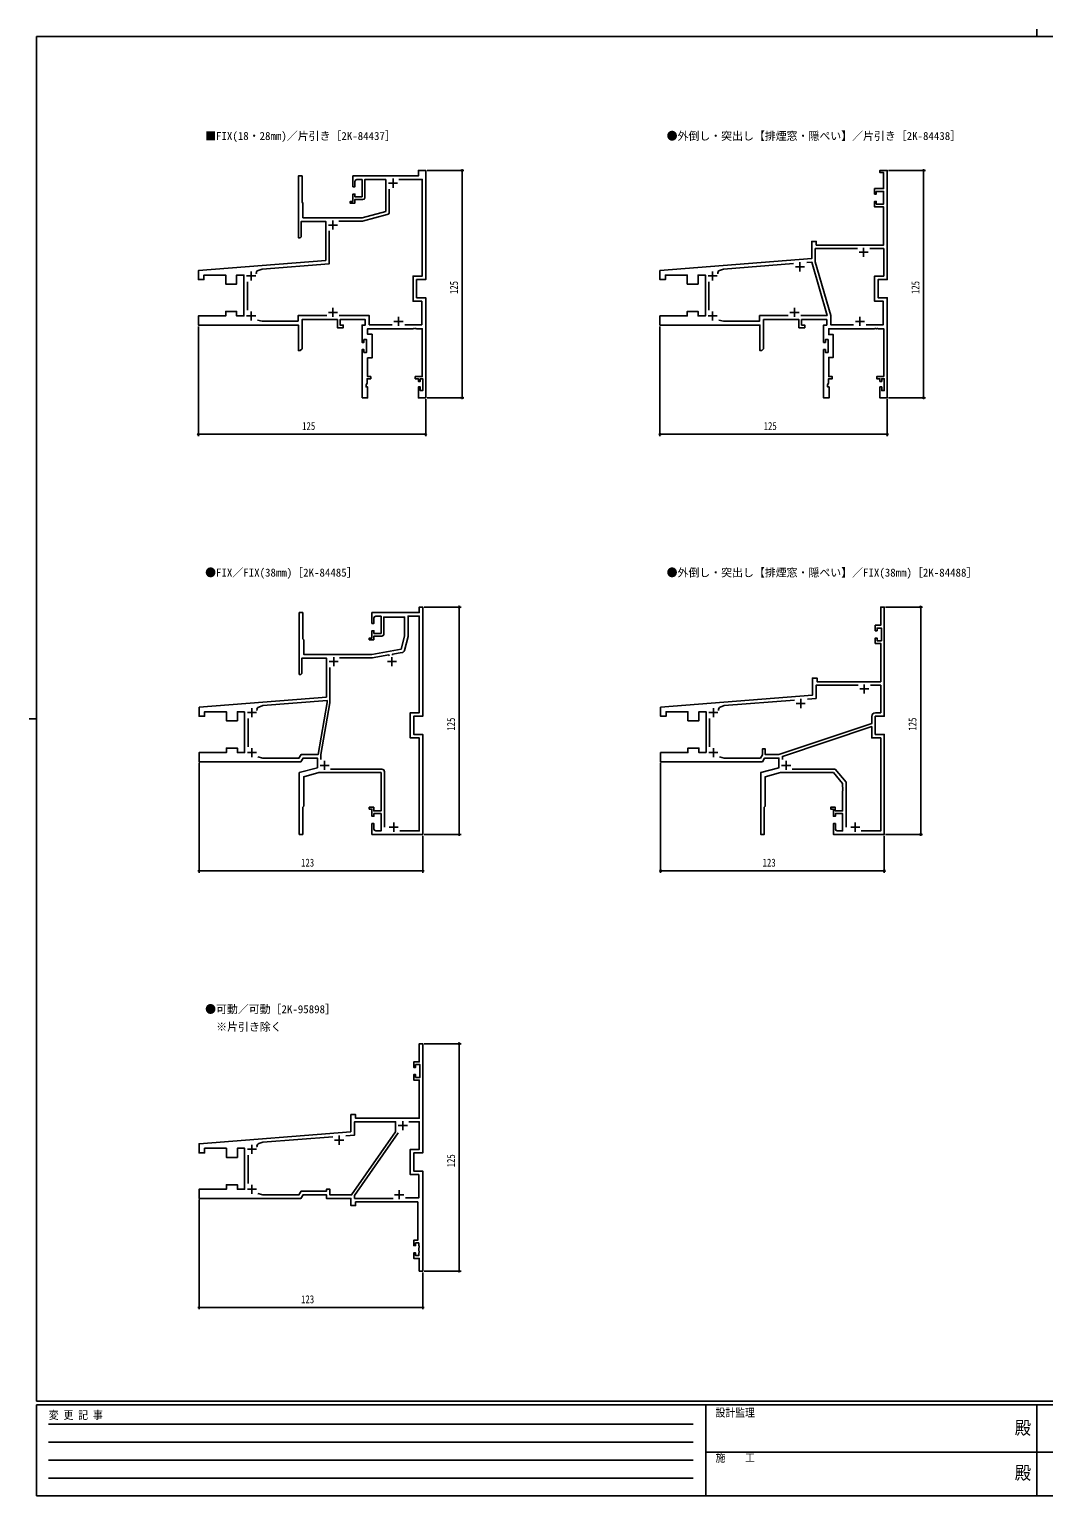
# Model space of a CAD drawing. Units: millimetres, scale not verified. Extents: x -567 to 567, y -403 to 403.
# Drawn here: x -567 to -9, y -403 to 403 of the extents above; entities that cross this region are included whole.
import ezdxf
from ezdxf.enums import TextEntityAlignment as Align

# ---------------------------------------------------------------- set-up
doc = ezdxf.new("R2010")
doc.units = ezdxf.units.MM
doc.header["$LTSCALE"] = 2
for name, color, linetype in [('0-1_USER1', 3, 'Continuous'), ('0-2_YKK_11', 7, 'Continuous'), ('0-3_YKK_D', 6, 'Continuous'), ('0-4_YKK_ZWAK', 7, 'Continuous')]:
    doc.layers.add(name, color=color, linetype=linetype)
doc.styles.add('ＭＳ ゴシック', font='')
doc.styles.get('ＭＳ ゴシック').set_extended_font_data('MS Gothic')

msp = doc.modelspace()

# ---------------------------------------------------------------- linework, layer by layer
at = {"layer": '0-2_YKK_11'}
for p, q in [((-369.2, 318.43), (-364.2, 318.43)), ((-368.77, 302.583), (-368.77, 315.19)), ((-366.7, 320.93), (-366.7, 315.93)), ((-402.2, 295.43), (-397.2, 295.43)), ((-399.7, 297.93), (-399.7, 292.93)), ((-107.913, 282.93), (-107.913, 277.93)), ((-142.913, 274.93), (-142.913, 269.93)), ((-110.413, 280.43), (-105.413, 280.43)), ((-447.2, 267.43), (-442.2, 267.43)), ((-444.7, 269.93), (-444.7, 264.93)), ((-193.413, 267.43), (-188.413, 267.43)), ((-190.913, 269.93), (-190.913, 264.93)), ((-145.413, 272.43), (-140.413, 272.43)), ((-446.77, 248.67), (-446.77, 264.19)), ((-192.983, 248.67), (-192.983, 264.19)), ((-399.7, 249.93), (-399.7, 244.93)), ((-145.913, 249.93), (-145.913, 244.93)), ((-447.2, 245.43), (-442.2, 245.43)), ((-444.7, 247.93), (-444.7, 242.93)), ((-402.2, 247.43), (-397.2, 247.43)), ((-366.2, 242.43), (-361.2, 242.43)), ((-363.7, 244.93), (-363.7, 239.93)), ((-193.413, 245.43), (-188.413, 245.43)), ((-190.913, 247.93), (-190.913, 242.93)), ((-148.413, 247.43), (-143.413, 247.43)), ((-112.413, 242.43), (-107.413, 242.43)), ((-109.913, 244.93), (-109.913, 239.93)), ((-399.3, 57.93), (-399.3, 52.93)), ((-367.3, 57.93), (-367.3, 52.93)), ((-401.8, 55.43), (-396.8, 55.43)), ((-369.8, 55.43), (-364.8, 55.43)), ((-110.013, 40.43), (-105.013, 40.43)), ((-107.513, 42.93), (-107.513, 37.93)), ((-145.013, 32.43), (-140.013, 32.43)), ((-142.513, 34.93), (-142.513, 29.93)), ((-446.8, 27.43), (-441.8, 27.43)), ((-446.37, 24.19), (-446.37, 8.67)), ((-444.3, 29.93), (-444.3, 24.93)), ((-193.013, 27.43), (-188.013, 27.43)), ((-192.583, 8.67), (-192.583, 24.19)), ((-190.513, 29.93), (-190.513, 24.93)), ((-446.8, 5.43), (-441.8, 5.43)), ((-444.3, 7.93), (-444.3, 2.93)), ((-404.3, 0.93), (-404.3, -4.07)), ((-193.013, 5.43), (-188.013, 5.43)), ((-190.513, 7.93), (-190.513, 2.93)), ((-150.513, 0.93), (-150.513, -4.07)), ((-406.8, -1.57), (-401.8, -1.57)), ((-401.06, -3.64), (-372.87, -3.64)), ((-371.37, -5.14), (-371.37, -35.57)), ((-153.013, -1.57), (-148.013, -1.57)), ((-368.8, -35.57), (-363.8, -35.57)), ((-366.3, -33.07), (-366.3, -38.07)), ((-115.013, -35.57), (-110.013, -35.57)), ((-112.513, -33.07), (-112.513, -38.07)), ((-363.8, -199.57), (-358.8, -199.57)), ((-361.3, -197.07), (-361.3, -202.07)), ((-398.8, -207.57), (-393.8, -207.57)), ((-396.3, -205.07), (-396.3, -210.07)), ((-446.8, -212.57), (-441.8, -212.57)), ((-446.37, -215.81), (-446.37, -231.33)), ((-444.3, -210.07), (-444.3, -215.07)), ((-444.3, -232.07), (-444.3, -237.07)), ((-446.8, -234.57), (-441.8, -234.57)), ((-365.8, -237.57), (-360.8, -237.57)), ((-363.3, -235.07), (-363.3, -240.07))]:
    msp.add_line(p, q, dxfattribs=at)
for points in [[(-382.2, 310.43), (-382.2, 320.43), (-370.7, 320.43), (-370.7, 302.913), (-383.7, 299.43), (-416.2, 299.43), (-416.2, 307.43), (-416.7, 307.93), (-416.7, 322.43), (-418.7, 322.43), (-418.7, 288.43), (-417.7, 288.43), (-417.2, 288.93), (-417.2, 297.43), (-403.7, 297.43), (-403.7, 275.939)], [(-353.7, 255.43), (-353.7, 265.43), (-348.7, 265.43), (-348.7, 325.43), (-352.7, 325.43), (-352.7, 322.43), (-388.7, 322.43), (-388.7, 316.43), (-387.6, 316.43), (-387.6, 319.43)], [(-219.913, 270.43), (-136.413, 277.002), (-136.413, 286.43), (-133.913, 286.43), (-133.913, 284.43), (-96.913, 284.43), (-96.913, 305.43), (-101.913, 305.43), (-101.913, 308.43), (-100.913, 308.43), (-100.913, 306.93), (-96.913, 306.93), (-96.913, 313.93), (-100.913, 313.93), (-100.913, 312.43), (-101.913, 312.43), (-101.913, 315.43), (-96.913, 315.43), (-96.913, 324.23), (-98.913, 324.23), (-98.913, 325.43), (-94.913, 325.43), (-94.913, 265.43), (-99.913, 265.43), (-99.913, 255.43), (-94.913, 255.43), (-94.913, 200.43), (-98.913, 200.43), (-98.913, 206.43), (-97.913, 206.43), (-97.913, 204.43), (-96.543, 204.43), (-96.543, 210.93), (-97.913, 210.93), (-97.913, 209.43), (-98.913, 209.43), (-98.913, 210.93), (-100.713, 210.93), (-100.713, 212.13), (-96.843, 212.13)], [(-386.6, 320.43), (-383.7, 320.43), (-383.7, 310.93), (-387.6, 310.93), (-387.6, 312.43), (-388.7, 312.43), (-388.7, 308.43), (-390.2, 308.43), (-390.2, 307.43), (-387.7, 307.43), (-387.7, 309.43), (-383.2, 309.43)], [(-363.46, 320.5), (-350.63, 320.5), (-350.63, 267.36), (-355.63, 267.36), (-355.63, 253.5), (-350.9, 253.5), (-350.9, 240.63), (-360.236, 240.63)], [(-396.46, 297.5), (-383.446, 297.5), (-369.882, 301.135)], [(-440.894, 270.487), (-438.7, 271.249), (-401.77, 274.155), (-401.77, 292.19)], [(-111.264, 282.5), (-134.483, 282.5), (-134.483, 275.218), (-126.013, 245.63), (-126.013, 240.63), (-113.378, 240.63)], [(-106.449, 240.63), (-97.113, 240.63), (-97.113, 253.5), (-101.843, 253.5), (-101.843, 267.36), (-96.843, 267.36), (-96.843, 282.5), (-104.563, 282.5)], [(-403.7, 275.939), (-473.7, 270.43), (-473.7, 265.43), (-470.7, 265.43), (-470.7, 267.93), (-458.7, 267.93), (-458.7, 262.93), (-452.7, 262.93), (-452.7, 267.93), (-448.7, 267.93), (-448.7, 245.43), (-452.7, 245.43), (-452.7, 247.93), (-458.7, 247.93), (-458.7, 245.43), (-473.7, 245.43), (-473.7, 240.43), (-418.7, 240.43), (-418.7, 226.43), (-417.7, 226.43), (-416.7, 227.43), (-416.7, 243.43), (-397.3, 243.43), (-397.3, 238.93), (-394.1, 238.93), (-394.1, 240.43), (-395.8, 240.43), (-395.8, 243.43), (-382, 243.43), (-382, 240.43), (-383.7, 240.43), (-383.7, 230.93), (-382.7, 230.93), (-382.7, 232.43), (-381.2, 232.43), (-381.2, 225.43), (-382.7, 225.43), (-382.7, 226.93), (-383.7, 226.93), (-383.7, 200.43)], [(-187.107, 270.487), (-184.913, 271.249), (-146.397, 274.28)], [(-139.177, 274.848), (-136.447, 275.063), (-128.021, 245.63), (-142.449, 245.63)], [(-140.313, 238.93), (-143.513, 238.93), (-143.513, 243.43), (-162.913, 243.43), (-162.913, 227.43), (-163.913, 226.43), (-164.913, 226.43), (-164.913, 240.43), (-219.913, 240.43), (-219.913, 245.43), (-204.913, 245.43), (-204.913, 247.93), (-198.913, 247.93), (-198.913, 245.43), (-194.913, 245.43), (-194.913, 267.93), (-198.913, 267.93), (-198.913, 262.93), (-204.913, 262.93), (-204.913, 267.93), (-216.913, 267.93), (-216.913, 265.43), (-219.913, 265.43), (-219.913, 270.43)], [(-383.7, 200.43), (-380.7, 200.43), (-380.7, 206.43), (-381.5, 206.43), (-381.5, 207.564), (-381, 208.43), (-381, 210.93), (-378.9, 210.93), (-378.9, 212.13), (-380.7, 212.13), (-380.7, 222.43), (-378.2, 222.43), (-378.2, 235.43), (-380.7, 235.43), (-380.7, 238.43), (-355.658, 238.43), (-355.475, 238.55), (-354.925, 238.55), (-354.742, 238.43), (-354.658, 238.43), (-354.475, 238.55), (-353.925, 238.55), (-353.742, 238.43), (-350.63, 238.43), (-350.63, 212.13), (-354.5, 212.13), (-354.5, 210.93), (-352.7, 210.93), (-352.7, 209.43), (-351.7, 209.43), (-351.7, 210.93), (-350.33, 210.93), (-350.33, 204.43), (-351.7, 204.43), (-351.7, 206.43), (-352.7, 206.43), (-352.7, 200.43), (-348.7, 200.43), (-348.7, 255.43), (-353.7, 255.43)], [(-403.164, 245.63), (-418.9, 245.63), (-418.9, 242.63), (-438.7, 242.63), (-441.258, 243.142)], [(-367.164, 240.63), (-379.8, 240.63), (-379.8, 245.63), (-396.236, 245.63)], [(-149.378, 245.63), (-165.113, 245.63), (-165.113, 242.63), (-184.913, 242.63), (-187.472, 243.142)], [(-96.843, 212.13), (-96.843, 238.43), (-99.955, 238.43), (-100.138, 238.55), (-100.688, 238.55), (-100.872, 238.43), (-100.955, 238.43), (-101.138, 238.55), (-101.688, 238.55), (-101.872, 238.43), (-127.113, 238.43), (-127.113, 235.23), (-124.613, 235.23), (-124.613, 222.63), (-127.113, 222.63), (-127.113, 212.13), (-125.113, 212.13), (-125.113, 210.93), (-127.213, 210.93), (-127.213, 208.43), (-127.713, 207.564), (-127.713, 206.43), (-126.913, 206.43), (-126.913, 200.43), (-129.913, 200.43), (-129.913, 226.93), (-128.913, 226.93), (-128.913, 225.43), (-127.413, 225.43), (-127.413, 232.43), (-128.913, 232.43), (-128.913, 230.93), (-129.913, 230.93), (-129.913, 240.43), (-128.213, 240.43), (-128.213, 243.43), (-142.013, 243.43), (-142.013, 240.43), (-140.313, 240.43), (-140.313, 238.93)], [(-473.3, 30.43), (-403.3, 35.939), (-403.3, 57.43), (-416.8, 57.43), (-416.8, 48.93), (-417.3, 48.43), (-418.3, 48.43), (-418.3, 82.43), (-416.3, 82.43), (-416.3, 67.93), (-415.8, 67.43), (-415.8, 59.43), (-378.3, 59.43), (-362.22, 62.265), (-360.3, 69.43), (-360.3, 79.93), (-371.8, 79.93), (-371.8, 70.43)], [(-377.2, 79.43), (-377.2, 76.43), (-378.3, 76.43), (-378.3, 82.43), (-352.3, 82.43), (-352.3, 85.43), (-350.3, 85.43), (-350.3, 25.43), (-355.3, 25.43), (-355.3, 15.43), (-350.3, 15.43), (-350.3, -39.57), (-378.3, -39.57), (-378.3, -33.57), (-377.2, -33.57), (-377.2, -36.57)], [(-219.513, 30.43), (-136.013, 37.002), (-136.013, 46.43), (-133.513, 46.43), (-133.513, 44.43), (-98.443, 44.43), (-98.443, 65.43), (-101.513, 65.43), (-101.513, 68.43), (-100.513, 68.43), (-100.513, 66.93), (-98.143, 66.93), (-98.143, 73.93), (-100.513, 73.93), (-100.513, 72.43), (-101.513, 72.43), (-101.513, 75.43), (-98.513, 75.43), (-98.513, 85.43), (-96.513, 85.43), (-96.513, 25.43), (-101.513, 25.43), (-101.513, 15.43), (-96.513, 15.43), (-96.513, -39.57), (-124.513, -39.57), (-124.513, -33.57), (-123.413, -33.57), (-123.413, -36.57)], [(-372.8, 69.43), (-377.3, 69.43), (-377.3, 67.43), (-379.8, 67.43), (-379.8, 68.43), (-378.3, 68.43), (-378.3, 72.43), (-377.2, 72.43), (-377.2, 70.93), (-373.3, 70.93), (-373.3, 80.43), (-376.2, 80.43)], [(-362.95, -37.64), (-352.23, -37.64), (-352.23, 13.5), (-357.23, 13.5), (-357.23, 27.36), (-352.23, 27.36), (-352.23, 80.5), (-358.37, 80.5), (-358.37, 69.176), (-360.426, 61.501)], [(-368.893, 58.703), (-368.965, 59.116), (-378.131, 57.5), (-396.06, 57.5)], [(-361.615, 60.412), (-366.996, 59.464), (-366.923, 59.051)], [(-401.37, 52.19), (-401.37, 32.786), (-406.37, 4.43), (-406.37, 1.67)], [(-138.777, 34.848), (-134.083, 35.218), (-134.083, 42.5), (-110.864, 42.5)], [(-104.163, 42.5), (-98.443, 42.5), (-98.443, 27.36), (-101.443, 27.36)], [(-440.945, 3.068), (-438.3, 2.36), (-418.414, 2.36), (-417.26, 4.36), (-407.905, 4.36), (-402.87, 32.918), (-402.87, 34.037), (-438.3, 31.249), (-440.494, 30.487)], [(-186.707, 30.487), (-184.513, 31.249), (-145.997, 34.28)], [(-448.3, 27.93), (-452.3, 27.93), (-452.3, 22.93), (-458.3, 22.93), (-458.3, 27.93), (-470.3, 27.93), (-470.3, 25.43), (-473.3, 25.43), (-473.3, 30.43)], [(-376.2, -37.57), (-373.3, -37.57), (-373.3, -28.07), (-377.2, -28.07), (-377.2, -29.57), (-378.3, -29.57), (-378.3, -25.57), (-379.8, -25.57), (-379.8, -24.57), (-377.3, -24.57), (-377.3, -26.57), (-373.3, -26.57), (-373.3, -15.528), (-373.18, -15.345), (-373.18, -14.795), (-373.3, -14.612), (-373.3, -14.528), (-373.18, -14.345), (-373.18, -13.795), (-373.3, -13.612), (-373.3, -5.57), (-407.482, -5.57), (-415.8, -7.799), (-415.8, -24.07), (-416.3, -24.57), (-416.3, -39.57), (-418.3, -39.57), (-418.3, -5.57), (-408.3, -2.89), (-408.3, 2.43), (-416.145, 2.43), (-417.3, 0.43), (-473.3, 0.43), (-473.3, 5.43), (-458.3, 5.43), (-458.3, 7.93), (-452.3, 7.93), (-452.3, 5.43), (-448.3, 5.43), (-448.3, 27.93)], [(-194.513, 5.43), (-194.513, 27.93), (-198.513, 27.93), (-198.513, 22.93), (-204.513, 22.93), (-204.513, 27.93), (-216.513, 27.93), (-216.513, 25.43), (-219.513, 25.43), (-219.513, 30.43)], [(-103.443, 25.36), (-103.443, 21.43), (-154.513, 4.36), (-162.013, 4.36), (-162.013, 7.43), (-163.513, 7.43), (-163.513, 4.29), (-164.628, 2.36), (-184.513, 2.36), (-187.159, 3.068)], [(-109.163, -37.64), (-98.443, -37.64), (-98.443, 13.5), (-103.443, 13.5), (-103.443, 19.711), (-152.513, 3.31), (-152.513, 1.703)], [(-122.413, -37.57), (-119.513, -37.57), (-119.513, -28.07), (-123.413, -28.07), (-123.413, -29.57), (-124.513, -29.57), (-124.513, -25.57), (-126.013, -25.57), (-126.013, -24.57), (-123.513, -24.57), (-123.513, -26.57), (-119.513, -26.57), (-119.513, -15.528), (-119.393, -15.345), (-119.393, -14.795), (-119.513, -14.612), (-119.513, -14.528), (-119.393, -14.345), (-119.393, -13.795), (-119.513, -13.612), (-119.513, -11.57), (-124.513, -5.57), (-153.695, -5.57), (-162.013, -7.799), (-162.013, -24.07), (-162.513, -24.57), (-162.513, -39.57), (-164.513, -39.57), (-164.513, -5.57), (-154.513, -2.89), (-154.513, 2.43), (-162.359, 2.43), (-163.513, 0.43), (-219.513, 0.43), (-219.513, 5.43), (-204.513, 5.43), (-204.513, 7.93), (-198.513, 7.93), (-198.513, 5.43), (-194.513, 5.43)], [(-147.274, -3.64), (-123.609, -3.64), (-117.583, -10.871), (-117.583, -35.57)], [(-352.5, -264.07), (-352.5, -265.538), (-352.329, -265.809), (-352.329, -266.531), (-352.5, -266.802), (-352.5, -268.338), (-352.329, -268.609), (-352.329, -269.331), (-352.5, -269.602), (-352.5, -271.07), (-354.3, -271.07), (-354.3, -269.57), (-355.3, -269.57), (-355.3, -272.57), (-352.3, -272.57), (-352.3, -279.57), (-350.3, -279.57), (-350.3, -224.57), (-355.3, -224.57), (-355.3, -214.57), (-350.3, -214.57), (-350.3, -154.57), (-352.3, -154.57), (-352.3, -164.57), (-355.3, -164.57), (-355.3, -167.57), (-354.3, -167.57), (-354.3, -166.07), (-351.93, -166.07), (-351.93, -173.07), (-354.3, -173.07), (-354.3, -171.57), (-355.3, -171.57), (-355.3, -174.57), (-352.3, -174.57), (-352.3, -195.57), (-387.3, -195.57), (-387.3, -193.57), (-389.8, -193.57), (-389.8, -202.998)], [(-440.945, -236.932), (-438.3, -237.64), (-418.414, -237.64), (-417.26, -235.64), (-403.3, -235.64), (-403.3, -234.57), (-401.37, -234.57), (-401.37, -237.64), (-389.506, -237.64), (-365.3, -203.07), (-365.3, -197.5), (-387.87, -197.5), (-387.87, -204.782), (-392.563, -205.152)], [(-358.06, -197.5), (-352.23, -197.5), (-352.23, -212.64), (-357.23, -212.64), (-357.23, -226.5), (-352.5, -226.5), (-352.5, -239.37), (-359.836, -239.37)], [(-389.8, -202.998), (-473.3, -209.57), (-473.3, -214.57), (-470.3, -214.57), (-470.3, -212.07), (-458.3, -212.07), (-458.3, -217.07), (-452.3, -217.07), (-452.3, -212.07), (-448.3, -212.07), (-448.3, -234.57), (-452.3, -234.57), (-452.3, -232.07), (-458.3, -232.07), (-458.3, -234.57), (-473.3, -234.57), (-473.3, -239.57), (-417.3, -239.57), (-416.145, -237.57), (-403.3, -237.57), (-403.3, -239.57), (-389.8, -239.57), (-389.8, -243.57), (-387.3, -243.57), (-387.3, -241.57), (-357.258, -241.57), (-357.075, -241.45), (-356.525, -241.45), (-356.342, -241.57), (-356.258, -241.57), (-356.075, -241.45), (-355.525, -241.45), (-355.342, -241.57), (-353.1, -241.57), (-353.1, -262.57), (-355.3, -262.57), (-355.3, -265.57), (-354.3, -265.57), (-354.3, -264.07), (-352.5, -264.07)], [(-399.784, -205.72), (-438.3, -208.751), (-440.494, -209.513)], [(-366.65, -239.64), (-387.87, -239.64), (-387.87, -237.918), (-363.854, -203.62)]]:
    msp.add_lwpolyline(points, dxfattribs=at)
for centre, radius, start, end in [((-386.6, 319.43), 1, 90.00001, 179.99999), ((-383.2, 310.43), 1, 270.00001, 359.99999), ((-370.27, 302.583), 1.5, 285.00001, 0.00002), ((-440.402, 269.07), 1.5, 109.13825, 200.88787), ((-186.616, 269.07), 1.5, 109.13825, 200.88787), ((-376.2, 79.43), 1, 90.00001, 179.99999), ((-372.8, 70.43), 1, 270.00001, 359.99999), ((-361.875, 61.89), 1.5, 280.00001, 345.00001), ((-440.002, 29.07), 1.5, 109.13825, 200.88787), ((-186.216, 29.07), 1.5, 109.13825, 200.88787), ((-101.443, 25.36), 2, 90.00001, 179.99999), ((-372.87, -5.14), 1.5, 0.00001, 89.99999), ((-376.2, -36.57), 1, 180.00001, 269.99999), ((-122.413, -36.57), 1, 180.00001, 269.99999), ((-440.002, -210.93), 1.5, 109.13825, 200.88787)]:
    msp.add_arc(centre, radius, start, end, dxfattribs=at)
at = {"layer": '0-3_YKK_D'}
for p, q in [((-348, 325.43), (-327.7, 325.43)), ((-328.7, 200.43), (-328.7, 325.43)), ((-94.213, 325.43), (-73.913, 325.43)), ((-74.913, 200.43), (-74.913, 325.43)), ((-473.7, 239.73), (-473.7, 179.43)), ((-219.913, 239.73), (-219.913, 179.43)), ((-348.7, 199.73), (-348.7, 179.43)), ((-348, 200.43), (-327.7, 200.43)), ((-94.913, 199.73), (-94.913, 179.43)), ((-94.213, 200.43), (-73.913, 200.43)), ((-348.7, 180.43), (-473.7, 180.43)), ((-94.913, 180.43), (-219.913, 180.43)), ((-349.6, 85.43), (-329.3, 85.43)), ((-330.3, -39.57), (-330.3, 85.43)), ((-95.813, 85.43), (-75.513, 85.43)), ((-76.513, -39.57), (-76.513, 85.43)), ((-473.3, -0.27), (-473.3, -60.57)), ((-219.513, -0.27), (-219.513, -60.57)), ((-350.3, -40.27), (-350.3, -60.57)), ((-349.6, -39.57), (-329.3, -39.57)), ((-96.513, -40.27), (-96.513, -60.57)), ((-95.813, -39.57), (-75.513, -39.57)), ((-350.3, -59.57), (-473.3, -59.57)), ((-96.513, -59.57), (-219.513, -59.57)), ((-349.6, -154.57), (-329.3, -154.57)), ((-330.3, -279.57), (-330.3, -154.57)), ((-473.3, -240.27), (-473.3, -300.57)), ((-350.3, -280.27), (-350.3, -300.57)), ((-349.6, -279.57), (-329.3, -279.57)), ((-350.3, -299.57), (-473.3, -299.57))]:
    msp.add_line(p, q, dxfattribs=at)
for centre in [(-328.7, 325.43), (-74.913, 325.43), (-328.7, 200.43), (-74.913, 200.43), (-473.7, 180.43), (-348.7, 180.43), (-219.913, 180.43), (-94.913, 180.43), (-330.3, 85.43), (-76.513, 85.43), (-330.3, -39.57), (-76.513, -39.57), (-473.3, -59.57), (-350.3, -59.57), (-219.513, -59.57), (-96.513, -59.57), (-330.3, -154.57), (-330.3, -279.57), (-473.3, -299.57), (-350.3, -299.57)]:
    msp.add_circle(centre, 0.425, dxfattribs=at)
at = {"layer": '0-4_YKK_ZWAK'}
for p, q in [((-12.68, 403), (-12.68, 399)), ((537.3, 399), (-562.7, 399)), ((-562.7, -351), (-562.7, 399)), ((-566.7, 24), (-562.7, 24)), ((537.3, -351), (-562.7, -351)), ((483.3, -353), (-562.7, -353)), ((-562.7, -403), (-562.7, -353)), ((-194.7, -353), (-194.7, -403)), ((-12.7, -353), (-12.7, -403)), ((-556.131, -363.732), (-201.57, -363.732)), ((-556.131, -373.63), (-201.57, -373.63)), ((-556.131, -383.528), (-201.57, -383.528)), ((-194.7, -378.999), (-10.7, -378.999)), ((-10.7, -378.999), (173.3, -378.999)), ((-556.131, -393.426), (-201.57, -393.426)), ((-562.7, -403), (483.3, -403))]:
    msp.add_line(p, q, dxfattribs=at)

# ---------------------------------------------------------------- texts
at = {"layer": '0-1_USER1', "style": 'ＭＳ ゴシック'}
for s, p in [('■FIX(18・28mm)／片引き［2K-84437］', (-470.018, 340.86)), ('●外倒し・突出し【排煙窓・隠ぺい】／片引き［2K-84438］', (-216.232, 340.86)), ('●FIX／FIX(38mm)［2K-84485］', (-470.018, 100.86)), ('●外倒し・突出し【排煙窓・隠ぺい】／FIX(38mm)［2K-84488］', (-216.232, 100.86)), ('●可動／可動［2K-95898］', (-470.018, -139.14)), ('\u3000※片引き除く', (-469.939, -148.829))]:
    msp.add_text(s, height=4.399, dxfattribs=at).set_placement(p, align=Align.BOTTOM_LEFT)
at = {"layer": '0-3_YKK_D', "style": 'ＭＳ ゴシック', "width": 0.8}
for p in [(-329.7, 257.49), (-75.913, 257.49), (-331.3, 17.49), (-77.513, 17.49), (-331.3, -222.51)]:
    msp.add_text('125', height=4.399, rotation=90, dxfattribs=at).set_placement(p, align=Align.BOTTOM_LEFT)
for s, p in [('125', (-416.64, 181.43)), ('125', (-162.853, 181.43)), ('123', (-417.24, -58.57)), ('123', (-163.453, -58.57)), ('123', (-417.24, -298.57))]:
    msp.add_text(s, height=4.399, dxfattribs=at).set_placement(p, align=Align.BOTTOM_LEFT)
at = {"layer": '0-4_YKK_ZWAK', "style": 'ＭＳ ゴシック', "width": 0.9}
for s, height, p in [('設計監理', 4.399, (-189.315, -360.904)), ('変 更 記 事', 4.399, (-555.965, -362.209)), ('殿', 7.331, (-24.817, -371.509)), ('施\u3000\u3000工', 4.399, (-189.315, -385.649)), ('殿', 7.331, (-24.817, -396.254))]:
    msp.add_text(s, height=height, dxfattribs=at).set_placement(p, align=Align.BOTTOM_LEFT)

doc.saveas('drawing.dxf')
